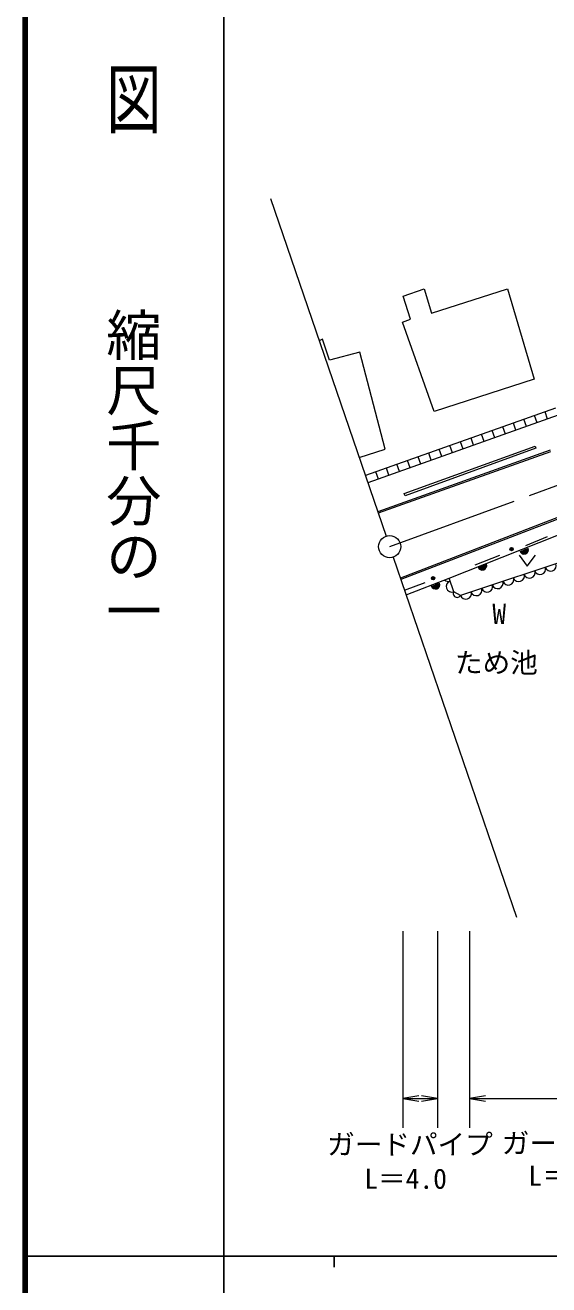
# Model space of a CAD drawing. Units: millimetres, scale not verified. Extents: x 40000 to 680000, y 20000 to 380000.
# Drawn here: x 40000 to 87431, y 202409 to 316587 of the extents above; entities that cross this region are included whole.
import ezdxf
from ezdxf.enums import TextEntityAlignment as Align

# ---------------------------------------------------------------- set-up
doc = ezdxf.new("R2010")
doc.units = ezdxf.units.MM
doc.header["$LTSCALE"] = 1000
doc.linetypes.add('CHAIN', pattern=[18.5, 12, -1.5, 3.5, -1.5])
for name, color, linetype, lineweight in [('M-BGD', 7, 'Continuous', 13), ('M-BMK', 2, 'CHAIN', 13), ('M-BMK-HTXT', 7, 'Continuous', 13), ('M-BMK-SRVR', 3, 'Continuous', 13), ('M-STR-STR3', 7, 'Continuous', 13), ('M-TTL', 2, 'Continuous', 140), ('M-TTL-BAND', 7, 'Continuous', 25)]:
    doc.layers.add(name, color=color, linetype=linetype, lineweight=lineweight)
doc.styles.add('@ＭＳ ゴシック', font='')
doc.styles.add('ＭＳ ゴシック', font='')
doc.styles.get('@ＭＳ ゴシック').set_extended_font_data('@MS Gothic')
doc.styles.get('ＭＳ ゴシック').set_extended_font_data('MS Gothic')

# ---------------------------------------------------------------- blocks, each defined once
blk = doc.blocks.new('open_arrow')
at = {"color": 0, "linetype": 'Continuous', "lineweight": -2}
blk.add_lwpolyline([(7.5, 1.25), (0, 0), (7.5, -1.25)], dxfattribs=at)

msp = doc.modelspace()

# ---------------------------------------------------------------- linework, layer by layer
at = {"layer": 'M-BGD'}
for p, q in [((74227, 292039), (76139, 292677)), ((76139, 292677), (76801, 290495)), ((76801, 290495), (83692, 292677)), ((83692, 292677), (86120, 284487)), ((74913, 289931), (74227, 292039)), ((74178, 289661), (74913, 289931)), ((77047, 281569), (74178, 289661)), ((66944, 288116), (66636, 287989)), ((67557, 286228), (66944, 288116)), ((70303, 286939), (67557, 286228)), ((72608, 278160), (70303, 286939)), ((86120, 284487), (77047, 281569)), ((88051, 281886), (70813, 275769)), ((88285, 281227), (71039, 275106)), ((86369, 280547), (86135, 281206)), ((87327, 280887), (87093, 281546)), ((82537, 279187), (82302, 279846)), ((83495, 279527), (83261, 280186)), ((84453, 279867), (84219, 280526)), ((85411, 280207), (85177, 280866)), ((79662, 278167), (79428, 278826)), ((80620, 278507), (80386, 279166)), ((81578, 278847), (81344, 279506)), ((70258, 277393), (72608, 278160)), ((87545, 278058), (71932, 272489)), ((87595, 277917), (71982, 272347)), ((74342, 274125), (86195, 278430)), ((86263, 278242), (74410, 273937)), ((75830, 276806), (75596, 277466)), ((76788, 277146), (76554, 277806)), ((77746, 277486), (77512, 278146)), ((78704, 277826), (78470, 278486)), ((86195, 278430), (86263, 278242)), ((72955, 275786), (72721, 276446)), ((73914, 276126), (73679, 276786)), ((74872, 276466), (74638, 277126)), ((71997, 275446), (71763, 276106)), ((74410, 273937), (74342, 274125)), ((88841, 272205), (73985, 266469)), ((88894, 272065), (74039, 266329)), ((78396, 266465), (89765, 270963)), ((85352, 269437), (87303, 270249)), ((91930, 269047), (79431, 264903)), ((80747, 267664), (83004, 268539)), ((84734, 268549), (85484, 267549)), ((85484, 267549), (86234, 268549)), ((74367, 265371), (76235, 266075)), ((74513, 264941), (78396, 266465)), ((78816, 265227), (78396, 266465)), ((79431, 264903), (78816, 265227))]:
    msp.add_line(p, q, dxfattribs=at)
for centre, radius in [((84062, 269092), 150), ((84062, 269092), 100), ((84062, 269092), 50), ((76955, 266458), 150), ((76955, 266458), 100), ((76955, 266458), 50)]:
    msp.add_circle(centre, radius, dxfattribs=at)
for centre, radius, start, end in [((85194, 269042), 400, 199.1003, 19.1003), ((85194, 269042), 400, 199.1003, 19.1003), ((85194, 269042), 350, 199.1003, 19.1003), ((85194, 269042), 300, 199.1003, 19.1003), ((85194, 269042), 250, 199.1003, 19.1003), ((85194, 269042), 200, 199.1003, 19.1003), ((85194, 269042), 150, 199.1003, 19.1003), ((85194, 269042), 100, 199.1003, 19.1003), ((85194, 269042), 50, 199.1003, 19.1003), ((81405, 267598), 400, 199.1003, 19.1003), ((81405, 267598), 400, 199.1003, 19.1003), ((81405, 267598), 350, 199.1003, 19.1003), ((81405, 267598), 300, 199.1003, 19.1003), ((81405, 267598), 250, 199.1003, 19.1003), ((81405, 267598), 200, 199.1003, 19.1003), ((81405, 267598), 150, 199.1003, 19.1003), ((81405, 267598), 100, 199.1003, 19.1003), ((81405, 267598), 50, 199.1003, 19.1003), ((86642, 267294), 506, 198.34584, 18.34584), ((87603, 267613), 506, 198.34584, 18.34584), ((78321, 266686), 514, 228.31075, 288.7325), ((78651, 265713), 514, 108.7325, 288.7325), ((82796, 266019), 506, 198.34584, 18.34584), ((83757, 266338), 506, 198.34584, 18.34584), ((84719, 266656), 506, 198.34584, 18.34584), ((85680, 266975), 506, 198.34584, 18.34584), ((77158, 265885), 400, 199.1003, 19.1003), ((77158, 265885), 400, 199.1003, 19.1003), ((77158, 265885), 350, 199.1003, 19.1003), ((77158, 265885), 300, 199.1003, 19.1003), ((77158, 265885), 250, 199.1003, 19.1003), ((77158, 265885), 200, 199.1003, 19.1003), ((77158, 265885), 150, 199.1003, 19.1003), ((77158, 265885), 100, 199.1003, 19.1003), ((77158, 265885), 50, 199.1003, 19.1003), ((79123, 265065), 348, 152.24146, 332.24146), ((79912, 265062), 506, 198.34584, 18.34584), ((80873, 265381), 506, 198.34584, 18.34584), ((81835, 265700), 506, 198.34584, 18.34584)]:
    msp.add_arc(centre, radius, start, end, dxfattribs=at)
at = {"layer": 'M-BMK'}
msp.add_line((73019, 269318), (94541, 277195), dxfattribs=at)
at = {"layer": 'M-BMK-SRVR'}
for p, q in [((62228, 300886), (72694, 270264)), ((73341, 268371), (84495, 235736))]:
    msp.add_line(p, q, dxfattribs=at)
msp.add_circle((73019, 269318), 1000, dxfattribs=at)
at = {"layer": 'M-STR-STR3'}
for p, q in [((74217, 234477), (74217, 216647)), ((77340, 234477), (77340, 216647)), ((80248, 234477), (80248, 216647)), ((74217, 219307), (77340, 219307)), ((80248, 219307), (92799, 219307))]:
    msp.add_line(p, q, dxfattribs=at)
at = {"layer": 'M-TTL'}
msp.add_line((40000, 380000), (40000, 20000), dxfattribs=at)
at = {"layer": 'M-TTL-BAND'}
for p, q in [((58000, 370000), (58000, 20000)), ((40000, 205000), (579000, 205000)), ((68000, 205000), (68000, 204000))]:
    msp.add_line(p, q, dxfattribs=at)

# ---------------------------------------------------------------- block references
at = {"layer": 'M-STR-STR3', "xscale": 193, "yscale": 193}
for p in [(74217, 219307), (80248, 219307)]:
    msp.add_blockref('open_arrow', p, dxfattribs=at)
at = {"layer": 'M-STR-STR3', "xscale": 193, "yscale": 193, "rotation": 180}
msp.add_blockref('open_arrow', (77340, 219307), dxfattribs=at)

# ---------------------------------------------------------------- texts
at = {"layer": 'M-BGD', "style": 'ＭＳ ゴシック'}
msp.add_text('W', height=1833, dxfattribs=at).set_placement((82316, 264143), align=Align.TOP_LEFT)
at = {"layer": 'M-BMK-HTXT', "style": 'ＭＳ ゴシック'}
msp.add_text('ため池', height=1833, dxfattribs=at).set_placement((78934, 257340), align=Align.BOTTOM_LEFT)
at = {"layer": 'M-STR-STR3', "style": 'ＭＳ ゴシック'}
for s, p in [('ガードパイプ', (67354, 216053)), ('ガードパイプ', (83173, 216164)), ('L＝4.0', (70716, 212945)), ('L＝14.0', (85576, 213222))]:
    msp.add_text(s, height=1833, dxfattribs=at).set_placement(p, align=Align.TOP_LEFT)
at = {"layer": 'M-TTL-BAND', "style": '@ＭＳ ゴシック', "width": 1.4}
msp.add_text('平  面  図', height=3666, rotation=270, dxfattribs=at).set_placement((49777, 306475), align=Align.MIDDLE_RIGHT)
at = {"layer": 'M-TTL-BAND', "style": '@ＭＳ ゴシック'}
msp.add_text('縮尺千分の一', height=3666, rotation=270, dxfattribs=at).set_placement((49777, 261030), align=Align.MIDDLE_RIGHT)

doc.saveas('drawing.dxf')
